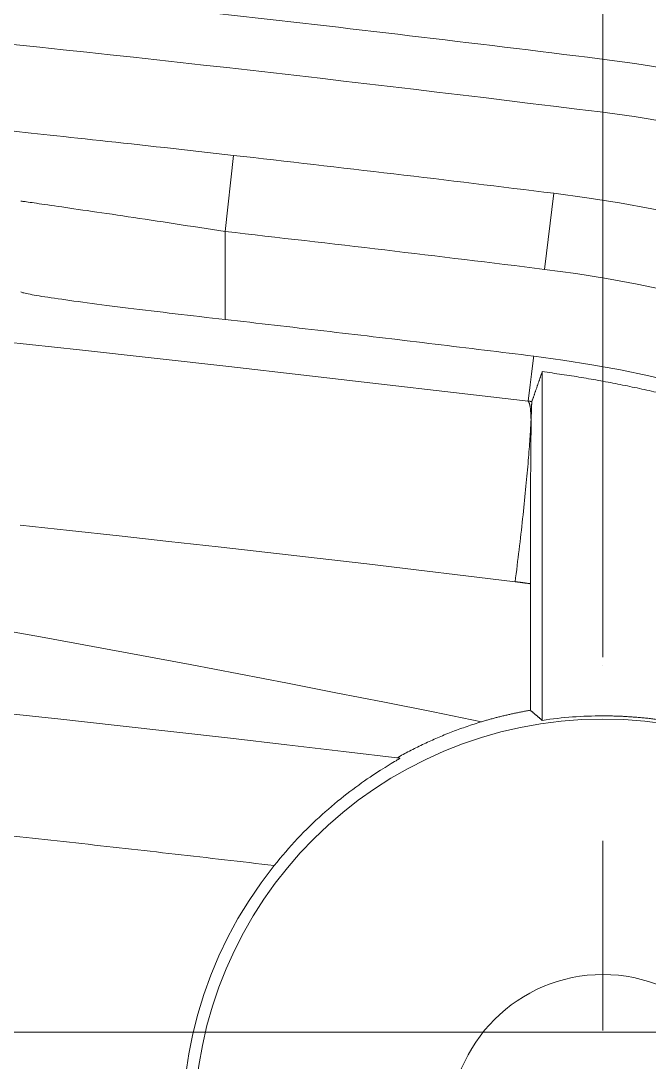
# Model space of a CAD drawing. Header units: inches. Extents: x 0 to 40, y 35.9 to 64.1.
# Drawn here: x 28.512 to 28.843, y 52.817 to 53.365 of the extents above; entities that cross this region are included whole.
import ezdxf

# ---------------------------------------------------------------- set-up
doc = ezdxf.new("R2010")
doc.units = ezdxf.units.IN
doc.header["$MEASUREMENT"] = 0
doc.linetypes.add('AI-Linetype-25', pattern=[0.421007, 0.194993, -0.075338, 0.075338, -0.075338])
doc.layers.add('2', color=7, linetype='Continuous')

# ---------------------------------------------------------------- blocks, each defined once
blk = doc.blocks.new('block 2097')
at = {"layer": '2', "color": 7, "lineweight": 18, "true_color": 0xffffff}
blk.add_lwpolyline([(28.62454, 53.29459), (28.62003, 53.25446)], dxfattribs=at)
blk = doc.blocks.new('block 2100')
at = {"layer": '2', "color": 7, "lineweight": 18, "true_color": 0xffffff}
blk.add_lwpolyline([(28.79332, 53.27461), (28.78835, 53.23453)], dxfattribs=at)
blk = doc.blocks.new('block 2184')
at = {"layer": '2', "color": 7, "lineweight": 18, "true_color": 0xffffff}
blk.add_lwpolyline([(28.78088, 53.00221), (28.78088, 53.06889)], dxfattribs=at)
blk = doc.blocks.new('block 2226')
at = {"layer": '2', "color": 7, "lineweight": 18, "true_color": 0xffffff}
blk.add_lwpolyline([(28.78715, 53.18063), (28.78715, 52.9969)], dxfattribs=at)
blk = doc.blocks.new('block 2280')
at = {"layer": '2', "color": 7, "lineweight": 18, "true_color": 0xffffff}
blk.add_open_spline([(29.03451, 52.7822), (29.03451, 52.90116), (28.93808, 52.99759), (28.81912, 52.99759), (28.70016, 52.99759), (28.60373, 52.90116), (28.60373, 52.7822), (28.60373, 52.66325), (28.70016, 52.56682), (28.81912, 52.56682), (28.93808, 52.56682), (29.03451, 52.66325), (29.03451, 52.7822), (29.03451, 52.7822), (29.03451, 52.7822), (29.03451, 52.7822)], degree=3, knots=[0, 0, 0, 0, 1, 1, 1, 2, 2, 2, 3, 3, 3, 4, 4, 4, 5, 5, 5, 5], dxfattribs=at)
blk = doc.blocks.new('block 2304')
at = {"layer": '2', "color": 7, "lineweight": 18, "true_color": 0xffffff}
blk.add_open_spline([(28.81764, 53.31743), (29.20159, 53.26953), (29.48971, 52.94316), (29.48967, 52.55626)], degree=3, dxfattribs=at)
blk = doc.blocks.new('block 2317')
at = {"layer": '2', "color": 7, "lineweight": 18, "true_color": 0xffffff}
blk.add_open_spline([(28.6172, 53.36918), (28.68393, 53.36169), (28.7506, 53.3538), (28.81726, 53.34548)], degree=3, dxfattribs=at)
blk = doc.blocks.new('block 2329')
at = {"layer": '2', "color": 7, "lineweight": 18, "true_color": 0xffffff}
blk.add_open_spline([(28.6459, 52.9204), (28.56959, 52.82475), (28.58527, 52.68533), (28.6809, 52.609), (28.77657, 52.53268), (28.916, 52.54833), (28.9923, 52.64399), (29.00278, 52.65711), (29.01173, 52.67139), (29.01897, 52.68653)], degree=3, knots=[0, 0, 0, 0, 1, 1, 1, 2, 2, 2, 3, 3, 3, 3], dxfattribs=at)
blk = doc.blocks.new('block 2347')
at = {"layer": '2', "color": 7, "lineweight": 18, "true_color": 0xffffff}
blk.add_open_spline([(28.62454, 53.29459), (28.68083, 53.28822), (28.73709, 53.28157), (28.79332, 53.27461)], degree=3, dxfattribs=at)
blk = doc.blocks.new('block 2351')
at = {"layer": '2', "color": 7, "lineweight": 18, "true_color": 0xffffff}
blk.add_open_spline([(29.40379, 52.53824), (29.40379, 52.8924), (29.13982, 53.19103), (28.78835, 53.23453)], degree=3, dxfattribs=at)
blk = doc.blocks.new('block 2358')
at = {"layer": '2', "color": 7, "lineweight": 18, "true_color": 0xffffff}
blk.add_open_spline([(28.78835, 53.23453), (28.73227, 53.24147), (28.67615, 53.24812), (28.62003, 53.25446)], degree=3, dxfattribs=at)
blk = doc.blocks.new('block 2369')
at = {"layer": '2', "color": 7, "lineweight": 18, "true_color": 0xffffff}
blk.add_open_spline([(28.424, 53.36176), (28.5554, 53.34858), (28.68662, 53.3338), (28.81764, 53.31743)], degree=3, dxfattribs=at)
blk = doc.blocks.new('block 2375')
at = {"layer": '2', "color": 7, "lineweight": 18, "true_color": 0xffffff}
blk.add_open_spline([(28.71218, 52.9769), (27.44191, 53.13054), (26.15778, 53.13054), (24.88751, 52.9769)], degree=3, dxfattribs=at)
blk = doc.blocks.new('block 2396')
at = {"layer": '2', "color": 7, "lineweight": 18, "true_color": 0xffffff}
blk.add_open_spline([(28.78715, 52.9969), (28.79773, 52.99847), (28.80841, 52.99926), (28.81912, 52.99926)], degree=3, dxfattribs=at)
blk = doc.blocks.new('block 2397')
at = {"layer": '2', "color": 7, "lineweight": 18, "true_color": 0xffffff}
blk.add_open_spline([(28.89987, 52.7822), (28.89987, 52.8268), (28.86373, 52.86297), (28.81912, 52.86297), (28.77451, 52.86297), (28.73833, 52.8268), (28.73833, 52.7822), (28.73833, 52.73759), (28.77451, 52.70142), (28.81912, 52.70142), (28.86373, 52.70142), (28.89987, 52.73759), (28.89987, 52.7822), (28.89987, 52.7822), (28.89987, 52.7822), (28.89987, 52.7822)], degree=3, knots=[0, 0, 0, 0, 1, 1, 1, 2, 2, 2, 3, 3, 3, 4, 4, 4, 5, 5, 5, 5], dxfattribs=at)
blk = doc.blocks.new('block 2398')
at = {"layer": '2', "color": 7, "lineweight": 18, "true_color": 0xffffff}
blk.add_open_spline([(29.35769, 52.53824), (29.35769, 52.86914), (29.11106, 53.14816), (28.78267, 53.18879)], degree=3, dxfattribs=at)
blk = doc.blocks.new('block 2399')
at = {"layer": '2', "color": 7, "lineweight": 18, "true_color": 0xffffff}
blk.add_open_spline([(28.79332, 53.27461), (29.16501, 53.2286), (29.44416, 52.91279), (29.44416, 52.53824)], degree=3, dxfattribs=at)
blk = doc.blocks.new('block 2450')
at = {"layer": '2', "color": 7, "lineweight": 18, "true_color": 0xffffff}
blk.add_open_spline([(28.81726, 53.34548), (29.2173, 53.29563), (29.51744, 52.95573), (29.51744, 52.55261)], degree=3, dxfattribs=at)
blk = doc.blocks.new('block 2504')
at = {"layer": '2', "color": 7, "lineweight": 18, "true_color": 0xffffff}
blk.add_open_spline([(28.77974, 53.16511), (28.77988, 53.16509), (28.77991, 53.16509), (28.77991, 53.16509), (28.78009, 53.16508), (28.78012, 53.16506), (28.78012, 53.16506), (28.78029, 53.16504), (28.78033, 53.16504), (28.78033, 53.16504), (28.78047, 53.16502), (28.78053, 53.16502), (28.78053, 53.16502), (28.78067, 53.16499), (28.78071, 53.16499), (28.78071, 53.16499), (28.78088, 53.16497), (28.78091, 53.16497), (28.78091, 53.16497), (28.78109, 53.16495), (28.78112, 53.16494), (28.78112, 53.16494), (28.78126, 53.16492), (28.78129, 53.16492), (28.78129, 53.16492), (28.78146, 53.1649), (28.7815, 53.16489), (28.7815, 53.16489), (28.78167, 53.16487), (28.78171, 53.16487), (28.78171, 53.16487)], degree=3, knots=[0, 0, 0, 0, 1, 1, 1, 2, 2, 2, 3, 3, 3, 4, 4, 4, 5, 5, 5, 6, 6, 6, 7, 7, 7, 8, 8, 8, 9, 9, 9, 10, 10, 10, 10], dxfattribs=at)
blk = doc.blocks.new('block 2514')
at = {"layer": '2', "color": 7, "lineweight": 18, "true_color": 0xffffff}
blk.add_open_spline([(28.77974, 53.16511), (28.77981, 53.16495), (28.77988, 53.16489), (28.77988, 53.16489), (28.77995, 53.16471), (28.77998, 53.16464), (28.77998, 53.16464), (28.78009, 53.16447), (28.78012, 53.16437), (28.78012, 53.16437), (28.78019, 53.16428), (28.78022, 53.16418), (28.78022, 53.16418), (28.78026, 53.16409), (28.78029, 53.16399), (28.78029, 53.16399), (28.78036, 53.16387), (28.7804, 53.16375), (28.7804, 53.16375), (28.78043, 53.16365), (28.78047, 53.16351), (28.78047, 53.16351), (28.7805, 53.16339), (28.78053, 53.16325), (28.78053, 53.16325), (28.78057, 53.16309), (28.7806, 53.16296), (28.7806, 53.16296), (28.78064, 53.16278), (28.78067, 53.16263), (28.78067, 53.16263), (28.78067, 53.16263), (28.78071, 53.16244), (28.78071, 53.16244), (28.78071, 53.16244), (28.78074, 53.16227), (28.78074, 53.16227), (28.78074, 53.16227), (28.78078, 53.16208), (28.78078, 53.16208), (28.78078, 53.16208), (28.78081, 53.16187), (28.78081, 53.16187), (28.78081, 53.16187), (28.78084, 53.16166), (28.78084, 53.16166), (28.78084, 53.16166), (28.78088, 53.16144), (28.78088, 53.16144), (28.78088, 53.16144), (28.78091, 53.16122), (28.78091, 53.16122), (28.78091, 53.16122), (28.78091, 53.16098), (28.78091, 53.16098), (28.78091, 53.16098), (28.78095, 53.16072), (28.78095, 53.16072), (28.78095, 53.16072), (28.78098, 53.16048), (28.78098, 53.16048), (28.78098, 53.16048), (28.78098, 53.1602), (28.78098, 53.1602), (28.78098, 53.1602), (28.78102, 53.15992), (28.78102, 53.15992), (28.78102, 53.15992), (28.78102, 53.15965), (28.78102, 53.15965), (28.78102, 53.15965), (28.78105, 53.15937), (28.78105, 53.15937), (28.78105, 53.15937), (28.78109, 53.15908), (28.78109, 53.15908), (28.78109, 53.15908), (28.78109, 53.15879), (28.78109, 53.15879), (28.78109, 53.15879), (28.78112, 53.15848), (28.78112, 53.15848), (28.78112, 53.15848), (28.78112, 53.15817), (28.78112, 53.15817), (28.78112, 53.15817), (28.78115, 53.15786), (28.78115, 53.15786), (28.78115, 53.15786), (28.78115, 53.15755), (28.78115, 53.15755), (28.78115, 53.15755), (28.78115, 53.15724), (28.78115, 53.15724), (28.78115, 53.15724), (28.78119, 53.15691), (28.78119, 53.15691), (28.78119, 53.15691), (28.78119, 53.15658), (28.78119, 53.15658), (28.78119, 53.15658), (28.78122, 53.15626), (28.78122, 53.15626), (28.78122, 53.15626), (28.78122, 53.15593), (28.78122, 53.15593), (28.78122, 53.15593), (28.78126, 53.15562), (28.78126, 53.15562), (28.78126, 53.15562), (28.78126, 53.15527), (28.78126, 53.15527)], degree=3, knots=[0, 0, 0, 0, 1, 1, 1, 2, 2, 2, 3, 3, 3, 4, 4, 4, 5, 5, 5, 6, 6, 6, 7, 7, 7, 8, 8, 8, 9, 9, 9, 10, 10, 10, 11, 11, 11, 12, 12, 12, 13, 13, 13, 14, 14, 14, 15, 15, 15, 16, 16, 16, 17, 17, 17, 18, 18, 18, 19, 19, 19, 20, 20, 20, 21, 21, 21, 22, 22, 22, 23, 23, 23, 24, 24, 24, 25, 25, 25, 26, 26, 26, 27, 27, 27, 28, 28, 28, 29, 29, 29, 30, 30, 30, 31, 31, 31, 32, 32, 32, 33, 33, 33, 34, 34, 34, 35, 35, 35, 36, 36, 36, 37, 37, 37, 37], dxfattribs=at)
blk = doc.blocks.new('block 2527')
at = {"layer": '2', "color": 7, "lineweight": 18, "true_color": 0xffffff}
blk.add_lwpolyline([(28.78715, 53.18063), (28.78842, 53.18046), (28.78973, 53.18029), (28.79101, 53.1801), (28.79232, 53.17992), (28.79359, 53.17973), (28.79487, 53.17956), (28.79618, 53.17936), (28.79745, 53.17918), (28.79872, 53.17898), (28.80003, 53.17879), (28.80131, 53.1786), (28.80258, 53.17839), (28.80389, 53.17818), (28.80517, 53.17798), (28.80644, 53.17777), (28.80772, 53.17756), (28.80903, 53.17736), (28.8103, 53.17713), (28.81157, 53.17691), (28.81285, 53.1767), (28.81416, 53.17646), (28.81543, 53.17624), (28.81671, 53.17601), (28.81798, 53.17579), (28.81926, 53.17555), (28.82053, 53.17531), (28.82181, 53.17508), (28.82312, 53.17484), (28.82439, 53.17458), (28.82567, 53.17434), (28.82694, 53.17408), (28.82821, 53.17384), (28.82949, 53.17358), (28.83076, 53.17333), (28.83204, 53.17307), (28.83331, 53.17281), (28.83459, 53.17253), (28.83586, 53.17228), (28.83714, 53.17202), (28.83841, 53.17174), (28.83965, 53.17147), (28.84093, 53.17119), (28.8422, 53.1709), (28.84348, 53.17062), (28.84475, 53.17033), (28.84603, 53.17005), (28.8473, 53.16976), (28.84854, 53.16947), (28.84982, 53.16917), (28.85109, 53.16888)], dxfattribs=at)
blk = doc.blocks.new('block 2546')
at = {"layer": '2', "color": 7, "lineweight": 18, "true_color": 0xffffff}
blk.add_lwpolyline([(28.78267, 53.18879), (28.7826, 53.18831), (28.78253, 53.18785), (28.7825, 53.18737), (28.78243, 53.1869), (28.78236, 53.18642), (28.78233, 53.18595), (28.78226, 53.18547), (28.78219, 53.18501), (28.78215, 53.18452), (28.78208, 53.18406), (28.78202, 53.18358), (28.78195, 53.18311), (28.78191, 53.18263), (28.78184, 53.18216), (28.78177, 53.1817), (28.78174, 53.18122), (28.78167, 53.18073), (28.7816, 53.18027), (28.78157, 53.1798), (28.7815, 53.17932), (28.78143, 53.17884), (28.78136, 53.17837), (28.78133, 53.17791), (28.78126, 53.17743), (28.78119, 53.17694), (28.78115, 53.17648), (28.78109, 53.17601), (28.78102, 53.17553), (28.78095, 53.17505), (28.78091, 53.17458), (28.78084, 53.17412), (28.78078, 53.17364), (28.78074, 53.17315), (28.78067, 53.17269), (28.7806, 53.17222), (28.78053, 53.17174), (28.7805, 53.17126), (28.78043, 53.17079), (28.78036, 53.17033), (28.78033, 53.16985), (28.78026, 53.16938), (28.78019, 53.1689), (28.78012, 53.16843), (28.78009, 53.16795), (28.78002, 53.16749), (28.77995, 53.167), (28.77991, 53.16654), (28.77985, 53.16606), (28.77978, 53.16559), (28.77974, 53.16511)], dxfattribs=at)
blk = doc.blocks.new('block 2548')
at = {"layer": '2', "color": 7, "lineweight": 18, "true_color": 0xffffff}
blk.add_lwpolyline([(28.78088, 53.06889), (28.78088, 53.07104), (28.78088, 53.07318), (28.78088, 53.07533), (28.78088, 53.07748), (28.78088, 53.07962), (28.78091, 53.08176), (28.78091, 53.08389), (28.78091, 53.08603), (28.78091, 53.08813), (28.78091, 53.09021), (28.78091, 53.0923), (28.78091, 53.09436), (28.78091, 53.09641), (28.78095, 53.09846), (28.78095, 53.1005), (28.78095, 53.10251), (28.78095, 53.10451), (28.78095, 53.10649), (28.78095, 53.10847), (28.78098, 53.11042), (28.78098, 53.11233), (28.78098, 53.11424), (28.78098, 53.1161), (28.78102, 53.11796), (28.78102, 53.11979), (28.78102, 53.12158), (28.78105, 53.12336), (28.78105, 53.12511), (28.78105, 53.12683), (28.78109, 53.12854), (28.78109, 53.13021), (28.78109, 53.13185), (28.78112, 53.13345), (28.78112, 53.13503), (28.78112, 53.13657), (28.78115, 53.13808), (28.78115, 53.13956), (28.78119, 53.14099), (28.78119, 53.14239), (28.78119, 53.14375), (28.78122, 53.14508), (28.78122, 53.14637), (28.78126, 53.14763), (28.78126, 53.14885), (28.78129, 53.15002), (28.78129, 53.15116), (28.78129, 53.15224), (28.78133, 53.15329), (28.78133, 53.15431), (28.78136, 53.15527)], dxfattribs=at)
blk = doc.blocks.new('block 2565')
at = {"layer": '2', "color": 7, "lineweight": 18, "true_color": 0xffffff}
blk.add_lwpolyline([(28.50382, 53.19639), (28.54327, 53.19212), (28.58268, 53.18774), (28.62209, 53.18332), (28.66151, 53.1788), (28.70092, 53.17427), (28.74033, 53.16971), (28.77974, 53.16511)], dxfattribs=at)
blk = doc.blocks.new('block 2608')
at = {"layer": '2', "color": 7, "lineweight": 18, "true_color": 0xffffff}
blk.add_lwpolyline([(28.78171, 53.16487), (28.78181, 53.16518), (28.78191, 53.16551), (28.78202, 53.16582), (28.78215, 53.16613), (28.78226, 53.16644), (28.78236, 53.16676), (28.78246, 53.16707), (28.78257, 53.16738), (28.78267, 53.16771), (28.78281, 53.16802), (28.78291, 53.16833), (28.78301, 53.16864), (28.78312, 53.16897), (28.78322, 53.16928), (28.78332, 53.16961), (28.78343, 53.16992), (28.78357, 53.17023), (28.78367, 53.17054), (28.78377, 53.17085), (28.78388, 53.17117), (28.78398, 53.17148), (28.78408, 53.17181), (28.78422, 53.17212), (28.78432, 53.17243), (28.78443, 53.17274), (28.78453, 53.17307), (28.78463, 53.17338), (28.78474, 53.17369), (28.78488, 53.17402), (28.78498, 53.17433), (28.78508, 53.17464), (28.78519, 53.17495), (28.78529, 53.17527), (28.78539, 53.17558), (28.7855, 53.17589), (28.78563, 53.17622), (28.78574, 53.17653), (28.78584, 53.17684), (28.78594, 53.17715), (28.78605, 53.17748), (28.78615, 53.17779), (28.78629, 53.1781), (28.78639, 53.17843), (28.78649, 53.17874), (28.7866, 53.17905), (28.7867, 53.17936), (28.7868, 53.17968), (28.78694, 53.17999), (28.78705, 53.1803), (28.78715, 53.18063)], dxfattribs=at)
blk = doc.blocks.new('block 2656')
at = {"layer": '2', "color": 7, "lineweight": 18, "true_color": 0xffffff}
blk.add_open_spline([(28.77289, 53.06996), (28.77302, 53.06994), (28.7732, 53.0699), (28.7732, 53.0699), (28.77337, 53.06989), (28.77351, 53.06987), (28.77351, 53.06987), (28.77368, 53.06985), (28.77382, 53.06984), (28.77382, 53.06984), (28.77399, 53.0698), (28.77416, 53.06978), (28.77416, 53.06978), (28.7743, 53.06977), (28.77447, 53.06975), (28.77447, 53.06975), (28.77464, 53.06973), (28.77478, 53.0697), (28.77478, 53.0697), (28.77495, 53.06968), (28.77513, 53.06966), (28.77513, 53.06966), (28.77526, 53.06965), (28.77544, 53.06963), (28.77544, 53.06963), (28.77561, 53.06959), (28.77575, 53.06958), (28.77575, 53.06958), (28.77592, 53.06956), (28.77609, 53.06954), (28.77609, 53.06954), (28.77623, 53.06953), (28.7764, 53.06949), (28.7764, 53.06949), (28.77657, 53.06947), (28.77671, 53.06946), (28.77671, 53.06946), (28.77688, 53.06944), (28.77705, 53.06942), (28.77705, 53.06942), (28.77719, 53.06939), (28.77736, 53.06937), (28.77736, 53.06937), (28.77754, 53.06935), (28.77767, 53.06932), (28.77767, 53.06932), (28.77785, 53.0693), (28.77802, 53.06928), (28.77802, 53.06928), (28.77816, 53.06927), (28.77833, 53.06923), (28.77833, 53.06923), (28.7785, 53.06922), (28.77864, 53.0692), (28.77864, 53.0692), (28.77881, 53.06918), (28.77895, 53.06915), (28.77895, 53.06915), (28.77912, 53.06913), (28.77929, 53.06911), (28.77929, 53.06911), (28.77943, 53.06908), (28.7796, 53.06906), (28.7796, 53.06906), (28.77978, 53.06904), (28.77991, 53.06901), (28.77991, 53.06901), (28.78009, 53.06899), (28.78026, 53.06897), (28.78026, 53.06897), (28.7804, 53.06896), (28.78057, 53.06894), (28.78057, 53.06894), (28.78074, 53.06891), (28.78088, 53.06889), (28.78088, 53.06889)], degree=3, knots=[0, 0, 0, 0, 1, 1, 1, 2, 2, 2, 3, 3, 3, 4, 4, 4, 5, 5, 5, 6, 6, 6, 7, 7, 7, 8, 8, 8, 9, 9, 9, 10, 10, 10, 11, 11, 11, 12, 12, 12, 13, 13, 13, 14, 14, 14, 15, 15, 15, 16, 16, 16, 17, 17, 17, 18, 18, 18, 19, 19, 19, 20, 20, 20, 21, 21, 21, 22, 22, 22, 23, 23, 23, 24, 24, 24, 25, 25, 25, 25], dxfattribs=at)
blk = doc.blocks.new('block 2674')
at = {"layer": '2', "color": 7, "lineweight": 18, "true_color": 0xffffff}
blk.add_lwpolyline([(28.48257, 52.93868), (28.48584, 52.93834), (28.48911, 52.93799), (28.49239, 52.93763), (28.49566, 52.93729), (28.4989, 52.93692), (28.50217, 52.93658), (28.50544, 52.93623), (28.50872, 52.93587), (28.51199, 52.93551), (28.51526, 52.93517), (28.51853, 52.93481), (28.52181, 52.93444), (28.52505, 52.9341), (28.52832, 52.93374), (28.53159, 52.93338), (28.53486, 52.93301), (28.53814, 52.93265), (28.54141, 52.93231), (28.54465, 52.93193), (28.54792, 52.93158), (28.55119, 52.9312), (28.55447, 52.93084), (28.55774, 52.93048), (28.56101, 52.93012), (28.56425, 52.92976), (28.56752, 52.92938), (28.5708, 52.92902), (28.57407, 52.92866), (28.57734, 52.92828), (28.58062, 52.92791), (28.58385, 52.92755), (28.58713, 52.92717), (28.5904, 52.92681), (28.59367, 52.92643), (28.59695, 52.92607), (28.60018, 52.92569), (28.60346, 52.92531), (28.60673, 52.92493), (28.61, 52.92457), (28.61328, 52.92419), (28.61651, 52.92382), (28.61979, 52.92344), (28.62306, 52.92307), (28.62633, 52.9227), (28.62957, 52.92232), (28.63284, 52.92194), (28.63612, 52.92154), (28.63939, 52.92116), (28.64266, 52.92078), (28.6459, 52.9204)], dxfattribs=at)
blk = doc.blocks.new('block 2691')
at = {"layer": '2', "color": 7, "lineweight": 18, "true_color": 0xffffff}
blk.add_open_spline([(28.78715, 52.9969), (28.78701, 52.99701), (28.78691, 52.99711), (28.78691, 52.99711), (28.78677, 52.99721), (28.78663, 52.99732), (28.78663, 52.99732), (28.78653, 52.99742), (28.78639, 52.99752), (28.78639, 52.99752), (28.78625, 52.99764), (28.78615, 52.99775), (28.78615, 52.99775), (28.78601, 52.99785), (28.78591, 52.99795), (28.78591, 52.99795), (28.78577, 52.99807), (28.78563, 52.99818), (28.78563, 52.99818), (28.78553, 52.99828), (28.78539, 52.99838), (28.78539, 52.99838), (28.78525, 52.99849), (28.78515, 52.99859), (28.78515, 52.99859), (28.78501, 52.99869), (28.78488, 52.99881), (28.78488, 52.99881), (28.78477, 52.99892), (28.78463, 52.99902), (28.78463, 52.99902), (28.78453, 52.99913), (28.78439, 52.99925), (28.78439, 52.99925), (28.78426, 52.99935), (28.78415, 52.99945), (28.78415, 52.99945), (28.78401, 52.99956), (28.78388, 52.99966), (28.78388, 52.99966), (28.78377, 52.99976), (28.78363, 52.99987), (28.78363, 52.99987), (28.78353, 52.99999), (28.78339, 53.00009), (28.78339, 53.00009), (28.78326, 53.00019), (28.78315, 53.0003), (28.78315, 53.0003), (28.78301, 53.00042), (28.78288, 53.00052), (28.78288, 53.00052), (28.78277, 53.00062), (28.78264, 53.00073), (28.78264, 53.00073), (28.78253, 53.00083), (28.78239, 53.00093), (28.78239, 53.00093), (28.78226, 53.00104), (28.78215, 53.00116), (28.78215, 53.00116), (28.78202, 53.00126), (28.78188, 53.00136), (28.78188, 53.00136), (28.78177, 53.00147), (28.78164, 53.00159), (28.78164, 53.00159), (28.7815, 53.00169), (28.7814, 53.00179), (28.7814, 53.00179), (28.78126, 53.0019), (28.78115, 53.002), (28.78115, 53.002), (28.78102, 53.00211), (28.78088, 53.00221), (28.78088, 53.00221)], degree=3, knots=[0, 0, 0, 0, 1, 1, 1, 2, 2, 2, 3, 3, 3, 4, 4, 4, 5, 5, 5, 6, 6, 6, 7, 7, 7, 8, 8, 8, 9, 9, 9, 10, 10, 10, 11, 11, 11, 12, 12, 12, 13, 13, 13, 14, 14, 14, 15, 15, 15, 16, 16, 16, 17, 17, 17, 18, 18, 18, 19, 19, 19, 20, 20, 20, 21, 21, 21, 22, 22, 22, 23, 23, 23, 24, 24, 24, 25, 25, 25, 25], dxfattribs=at)
blk = doc.blocks.new('block 2763')
at = {"layer": '2', "color": 7, "lineweight": 18, "true_color": 0xffffff}
blk.add_lwpolyline([(28.47616, 53.3107), (28.47637, 53.31068), (28.47671, 53.31065), (28.47719, 53.3106), (28.47781, 53.31053), (28.47861, 53.31044), (28.47954, 53.31035), (28.48057, 53.31023), (28.48178, 53.31011), (28.48312, 53.30998), (28.48457, 53.30982), (28.48615, 53.30965), (28.48787, 53.30948), (28.48973, 53.30929), (28.4917, 53.30908), (28.4938, 53.30886), (28.49604, 53.30862), (28.49838, 53.30837), (28.50083, 53.30812), (28.50341, 53.30786), (28.5061, 53.30756), (28.50889, 53.30727), (28.51178, 53.30696), (28.51481, 53.30663), (28.51791, 53.30631), (28.52115, 53.30596), (28.52449, 53.3056), (28.52791, 53.30524), (28.53142, 53.30486), (28.53504, 53.30448), (28.53872, 53.30407), (28.54248, 53.30367), (28.54634, 53.30326), (28.55026, 53.30283), (28.55426, 53.3024), (28.55833, 53.30195), (28.56243, 53.3015), (28.56659, 53.30104), (28.57083, 53.30059), (28.57514, 53.30011), (28.57944, 53.29962), (28.58382, 53.29914), (28.58823, 53.29866), (28.59271, 53.29818), (28.59719, 53.29766), (28.6017, 53.29718), (28.60621, 53.29666), (28.61079, 53.29614), (28.61538, 53.29563), (28.61996, 53.29511), (28.62454, 53.29459)], dxfattribs=at)
blk = doc.blocks.new('block 2768')
at = {"layer": '2', "color": 7, "lineweight": 18, "true_color": 0xffffff}
blk.add_open_spline([(28.62003, 53.20809), (28.62003, 53.20809), (28.61672, 53.20847), (28.61672, 53.20847), (28.61672, 53.20847), (28.61341, 53.20885), (28.61341, 53.20885), (28.61341, 53.20885), (28.61011, 53.20922), (28.61011, 53.20922), (28.61011, 53.20922), (28.6068, 53.2096), (28.6068, 53.2096), (28.6068, 53.2096), (28.60349, 53.20998), (28.60349, 53.20998), (28.60349, 53.20998), (28.60022, 53.21036), (28.60022, 53.21036), (28.60022, 53.21036), (28.59698, 53.21074), (28.59698, 53.21074), (28.59698, 53.21074), (28.59374, 53.21112), (28.59374, 53.21112), (28.59374, 53.21112), (28.59054, 53.2115), (28.59054, 53.2115), (28.59054, 53.2115), (28.58737, 53.21188), (28.58737, 53.21188), (28.58737, 53.21188), (28.58423, 53.21226), (28.58423, 53.21226), (28.58423, 53.21226), (28.58113, 53.21263), (28.58113, 53.21263), (28.58113, 53.21263), (28.57807, 53.21301), (28.57807, 53.21301), (28.57807, 53.21301), (28.57503, 53.21338), (28.57503, 53.21338), (28.57503, 53.21338), (28.57204, 53.21375), (28.57204, 53.21375), (28.57204, 53.21375), (28.56907, 53.21412), (28.56907, 53.21412), (28.56907, 53.21412), (28.56618, 53.21448), (28.56618, 53.21448), (28.56618, 53.21448), (28.56332, 53.21484), (28.56332, 53.21484), (28.56332, 53.21484), (28.56053, 53.21518), (28.56053, 53.21518), (28.56053, 53.21518), (28.55777, 53.21555), (28.55777, 53.21555), (28.55777, 53.21555), (28.55509, 53.21589), (28.55509, 53.21589), (28.55509, 53.21589), (28.5525, 53.21622), (28.5525, 53.21622), (28.5525, 53.21622), (28.54995, 53.21656), (28.54995, 53.21656), (28.54995, 53.21656), (28.54747, 53.21689), (28.54747, 53.21689), (28.54747, 53.21689), (28.54503, 53.21722), (28.54503, 53.21722), (28.54503, 53.21722), (28.54268, 53.21753), (28.54268, 53.21753), (28.54268, 53.21753), (28.54041, 53.21784), (28.54041, 53.21784), (28.54041, 53.21784), (28.53821, 53.21815), (28.53821, 53.21815), (28.53821, 53.21815), (28.53607, 53.21844), (28.53607, 53.21844), (28.53607, 53.21844), (28.53404, 53.21873), (28.53404, 53.21873), (28.53404, 53.21873), (28.53207, 53.21901), (28.53207, 53.21901), (28.53207, 53.21901), (28.53018, 53.21928), (28.53018, 53.21928), (28.53018, 53.21928), (28.52842, 53.21956), (28.52842, 53.21956), (28.52842, 53.21956), (28.5267, 53.21982), (28.5267, 53.21982), (28.5267, 53.21982), (28.52508, 53.22006), (28.52508, 53.22006), (28.52508, 53.22006), (28.52356, 53.2203), (28.52356, 53.2203), (28.52356, 53.2203), (28.52215, 53.22054), (28.52215, 53.22054), (28.52215, 53.22054), (28.52077, 53.22077), (28.52077, 53.22077), (28.52077, 53.22077), (28.51953, 53.22097), (28.51953, 53.22097), (28.51953, 53.22097), (28.5184, 53.22118), (28.5184, 53.22118), (28.5184, 53.22118), (28.51733, 53.22139), (28.51733, 53.22139), (28.51733, 53.22139), (28.51636, 53.22156), (28.51636, 53.22156), (28.51636, 53.22156), (28.5155, 53.22175), (28.5155, 53.22175), (28.5155, 53.22175), (28.51478, 53.2219), (28.51478, 53.2219), (28.51478, 53.2219), (28.51409, 53.22207), (28.51409, 53.22207), (28.51409, 53.22207), (28.51354, 53.22221), (28.51354, 53.22221), (28.51354, 53.22221), (28.51309, 53.22235), (28.51309, 53.22235), (28.51309, 53.22235), (28.51275, 53.22247), (28.51275, 53.22247), (28.51275, 53.22247), (28.51251, 53.22259), (28.51251, 53.22259)], degree=3, knots=[0, 0, 0, 0, 1, 1, 1, 2, 2, 2, 3, 3, 3, 4, 4, 4, 5, 5, 5, 6, 6, 6, 7, 7, 7, 8, 8, 8, 9, 9, 9, 10, 10, 10, 11, 11, 11, 12, 12, 12, 13, 13, 13, 14, 14, 14, 15, 15, 15, 16, 16, 16, 17, 17, 17, 18, 18, 18, 19, 19, 19, 20, 20, 20, 21, 21, 21, 22, 22, 22, 23, 23, 23, 24, 24, 24, 25, 25, 25, 26, 26, 26, 27, 27, 27, 28, 28, 28, 29, 29, 29, 30, 30, 30, 31, 31, 31, 32, 32, 32, 33, 33, 33, 34, 34, 34, 35, 35, 35, 36, 36, 36, 37, 37, 37, 38, 38, 38, 39, 39, 39, 40, 40, 40, 41, 41, 41, 42, 42, 42, 43, 43, 43, 44, 44, 44, 45, 45, 45, 46, 46, 46, 47, 47, 47, 48, 48, 48, 49, 49, 49, 49], dxfattribs=at)
blk = doc.blocks.new('block 2769')
at = {"layer": '2', "color": 7, "lineweight": 18, "true_color": 0xffffff}
blk.add_lwpolyline([(28.62003, 53.20809), (28.62327, 53.20771), (28.62654, 53.20735), (28.62978, 53.20697), (28.63305, 53.20661), (28.63629, 53.20623), (28.63956, 53.20585), (28.6428, 53.20547), (28.64604, 53.20511), (28.64931, 53.20473), (28.65255, 53.20435), (28.65582, 53.20399), (28.65906, 53.20361), (28.66233, 53.20323), (28.66557, 53.20285), (28.66884, 53.20247), (28.67208, 53.20209), (28.67536, 53.20171), (28.67859, 53.20133), (28.68183, 53.20094), (28.68511, 53.20056), (28.68834, 53.20018), (28.69162, 53.1998), (28.69485, 53.19941), (28.69813, 53.19903), (28.70137, 53.19865), (28.7046, 53.19825), (28.70788, 53.19787), (28.71112, 53.19748), (28.71439, 53.1971), (28.71763, 53.1967), (28.72087, 53.19631), (28.72414, 53.19593), (28.72738, 53.19553), (28.73065, 53.19513), (28.73389, 53.19475), (28.73716, 53.19436), (28.7404, 53.19396), (28.74364, 53.19357), (28.74691, 53.19317), (28.75015, 53.19279), (28.75339, 53.19238), (28.75666, 53.19198), (28.7599, 53.19159), (28.76317, 53.19119), (28.76641, 53.19079), (28.76965, 53.1904), (28.77292, 53.19), (28.77616, 53.18959), (28.77943, 53.18919), (28.78267, 53.18879)], dxfattribs=at)
blk = doc.blocks.new('block 2774')
at = {"layer": '2', "color": 7, "lineweight": 18, "true_color": 0xffffff}
blk.add_open_spline([(28.6459, 52.9204), (28.6459, 52.9204), (28.64742, 52.92223), (28.64742, 52.92223), (28.64742, 52.92223), (28.64893, 52.92404), (28.64893, 52.92404), (28.64893, 52.92404), (28.65045, 52.92585), (28.65045, 52.92585), (28.65045, 52.92585), (28.652, 52.92766), (28.652, 52.92766), (28.652, 52.92766), (28.65351, 52.92943), (28.65351, 52.92943), (28.65351, 52.92943), (28.65506, 52.93117), (28.65506, 52.93117), (28.65506, 52.93117), (28.65665, 52.93289), (28.65665, 52.93289), (28.65665, 52.93289), (28.65823, 52.9346), (28.65823, 52.9346), (28.65823, 52.9346), (28.65985, 52.93627), (28.65985, 52.93627), (28.65985, 52.93627), (28.66144, 52.93792), (28.66144, 52.93792), (28.66144, 52.93792), (28.66306, 52.93954), (28.66306, 52.93954), (28.66306, 52.93954), (28.66468, 52.94114), (28.66468, 52.94114), (28.66468, 52.94114), (28.6663, 52.94271), (28.6663, 52.94271), (28.6663, 52.94271), (28.66791, 52.94426), (28.66791, 52.94426), (28.66791, 52.94426), (28.66957, 52.94578), (28.66957, 52.94578), (28.66957, 52.94578), (28.67119, 52.94726), (28.67119, 52.94726), (28.67119, 52.94726), (28.67284, 52.94872), (28.67284, 52.94872), (28.67284, 52.94872), (28.67446, 52.95015), (28.67446, 52.95015), (28.67446, 52.95015), (28.67608, 52.95157), (28.67608, 52.95157), (28.67608, 52.95157), (28.67773, 52.95293), (28.67773, 52.95293), (28.67773, 52.95293), (28.67935, 52.95427), (28.67935, 52.95427), (28.67935, 52.95427), (28.68097, 52.9556), (28.68097, 52.9556), (28.68097, 52.9556), (28.68256, 52.95687), (28.68256, 52.95687), (28.68256, 52.95687), (28.68418, 52.95813), (28.68418, 52.95813), (28.68418, 52.95813), (28.68576, 52.95935), (28.68576, 52.95935), (28.68576, 52.95935), (28.68734, 52.96054), (28.68734, 52.96054), (28.68734, 52.96054), (28.68889, 52.96169), (28.68889, 52.96169), (28.68889, 52.96169), (28.69045, 52.96281), (28.69045, 52.96281), (28.69045, 52.96281), (28.69196, 52.96392), (28.69196, 52.96392), (28.69196, 52.96392), (28.69348, 52.96497), (28.69348, 52.96497), (28.69348, 52.96497), (28.69496, 52.966), (28.69496, 52.966), (28.69496, 52.966), (28.69641, 52.96698), (28.69641, 52.96698), (28.69641, 52.96698), (28.69782, 52.96793), (28.69782, 52.96793), (28.69782, 52.96793), (28.69923, 52.96886), (28.69923, 52.96886), (28.69923, 52.96886), (28.70057, 52.96974), (28.70057, 52.96974), (28.70057, 52.96974), (28.70188, 52.97058), (28.70188, 52.97058), (28.70188, 52.97058), (28.70312, 52.97137), (28.70312, 52.97137), (28.70312, 52.97137), (28.70433, 52.97213), (28.70433, 52.97213), (28.70433, 52.97213), (28.7055, 52.97284), (28.7055, 52.97284), (28.7055, 52.97284), (28.70657, 52.97349), (28.70657, 52.97349), (28.70657, 52.97349), (28.70757, 52.9741), (28.70757, 52.9741), (28.70757, 52.9741), (28.7085, 52.97466), (28.7085, 52.97466), (28.7085, 52.97466), (28.70936, 52.97516), (28.70936, 52.97516), (28.70936, 52.97516), (28.71012, 52.97561), (28.71012, 52.97561), (28.71012, 52.97561), (28.71077, 52.97601), (28.71077, 52.97601), (28.71077, 52.97601), (28.71129, 52.97634), (28.71129, 52.97634), (28.71129, 52.97634), (28.7117, 52.97658), (28.7117, 52.97658), (28.7117, 52.97658), (28.71194, 52.97673), (28.71194, 52.97673), (28.71208, 52.97684), (28.71218, 52.9769), (28.71218, 52.9769)], degree=3, knots=[0, 0, 0, 0, 1, 1, 1, 2, 2, 2, 3, 3, 3, 4, 4, 4, 5, 5, 5, 6, 6, 6, 7, 7, 7, 8, 8, 8, 9, 9, 9, 10, 10, 10, 11, 11, 11, 12, 12, 12, 13, 13, 13, 14, 14, 14, 15, 15, 15, 16, 16, 16, 17, 17, 17, 18, 18, 18, 19, 19, 19, 20, 20, 20, 21, 21, 21, 22, 22, 22, 23, 23, 23, 24, 24, 24, 25, 25, 25, 26, 26, 26, 27, 27, 27, 28, 28, 28, 29, 29, 29, 30, 30, 30, 31, 31, 31, 32, 32, 32, 33, 33, 33, 34, 34, 34, 35, 35, 35, 36, 36, 36, 37, 37, 37, 38, 38, 38, 39, 39, 39, 40, 40, 40, 41, 41, 41, 42, 42, 42, 43, 43, 43, 44, 44, 44, 45, 45, 45, 46, 46, 46, 47, 47, 47, 48, 48, 48, 49, 49, 49, 49], dxfattribs=at)
blk = doc.blocks.new('block 2816')
at = {"layer": '2', "color": 7, "lineweight": 18, "true_color": 0xffffff}
blk.add_lwpolyline([(28.77289, 53.06996), (28.77313, 53.07207), (28.7734, 53.07418), (28.77368, 53.0763), (28.77392, 53.07841), (28.7742, 53.08052), (28.77444, 53.08262), (28.77471, 53.08472), (28.77495, 53.0868), (28.77519, 53.08889), (28.77544, 53.09095), (28.77568, 53.093), (28.77592, 53.09505), (28.77616, 53.09709), (28.77637, 53.09912), (28.77661, 53.10112), (28.77681, 53.10312), (28.77702, 53.1051), (28.77723, 53.10706), (28.77743, 53.10899), (28.77764, 53.11092), (28.77785, 53.11281), (28.77802, 53.11469), (28.77823, 53.11655), (28.7784, 53.11838), (28.77857, 53.1202), (28.77874, 53.12198), (28.77892, 53.12375), (28.77909, 53.12547), (28.77923, 53.1272), (28.77936, 53.12887), (28.77954, 53.13052), (28.77967, 53.13216), (28.77981, 53.13374), (28.77991, 53.13533), (28.78005, 53.13686), (28.78016, 53.13836), (28.78029, 53.13982), (28.7804, 53.14125), (28.7805, 53.14263), (28.78057, 53.14397), (28.78067, 53.14528), (28.78074, 53.14654), (28.78084, 53.14776), (28.78091, 53.14893), (28.78098, 53.15005), (28.78102, 53.15114), (28.78109, 53.15221), (28.78115, 53.15324), (28.78119, 53.15427), (28.78126, 53.15527)], dxfattribs=at)
blk = doc.blocks.new('block 2817')
at = {"layer": '2', "color": 7, "lineweight": 18, "true_color": 0xffffff}
blk.add_lwpolyline([(28.51202, 53.09967), (28.53814, 53.09688), (28.56425, 53.09405), (28.59033, 53.0912), (28.61644, 53.08828), (28.64252, 53.08534), (28.6686, 53.08234), (28.69468, 53.07931), (28.72076, 53.07623), (28.74681, 53.07311), (28.77289, 53.06996)], dxfattribs=at)
blk = doc.blocks.new('block 2821')
at = {"layer": '2', "color": 7, "lineweight": 18, "true_color": 0xffffff}
blk.add_lwpolyline([(28.75518, 52.99618), (28.7557, 52.99632), (28.75618, 52.99647), (28.75669, 52.99663), (28.75721, 52.99677), (28.75773, 52.99692), (28.75821, 52.99706), (28.75873, 52.99721), (28.75924, 52.99735), (28.75976, 52.99749), (28.76028, 52.99763), (28.76076, 52.99776), (28.76128, 52.9979), (28.76179, 52.99804), (28.76231, 52.99818), (28.76283, 52.99832), (28.76331, 52.99844), (28.76383, 52.99857), (28.76434, 52.99869), (28.76486, 52.99883), (28.76538, 52.99895), (28.76589, 52.99907), (28.76641, 52.99921), (28.76693, 52.99933), (28.76744, 52.99945), (28.76796, 52.99957), (28.76848, 52.99969), (28.76896, 52.99981), (28.76948, 52.99993), (28.76999, 53.00006), (28.77051, 53.00018), (28.77103, 53.00028), (28.77154, 53.0004), (28.77206, 53.0005), (28.77258, 53.00062), (28.77309, 53.00073), (28.77361, 53.00083), (28.77413, 53.00093), (28.77468, 53.00104), (28.77516, 53.00114), (28.77571, 53.00124), (28.77623, 53.00135), (28.77674, 53.00145), (28.77726, 53.00155), (28.77778, 53.00166), (28.7783, 53.00176), (28.77881, 53.00185), (28.77933, 53.00193), (28.77985, 53.00204), (28.78036, 53.00212), (28.78088, 53.00221)], dxfattribs=at)
blk = doc.blocks.new('block 2822')
at = {"layer": '2', "color": 7, "lineweight": 18, "true_color": 0xffffff}
blk.add_lwpolyline([(28.499, 53.04512), (28.52467, 53.0405), (28.55033, 53.03582), (28.576, 53.03108), (28.60163, 53.02626), (28.62723, 53.0214), (28.65286, 53.01647), (28.67846, 53.01148), (28.70405, 53.00645), (28.72962, 53.00135), (28.75518, 52.99618)], dxfattribs=at)
blk = doc.blocks.new('block 2847')
at = {"layer": '2', "color": 7, "lineweight": 18, "true_color": 0xffffff}
blk.add_open_spline([(28.62003, 53.25446), (28.62003, 53.25446), (28.61669, 53.25498), (28.61669, 53.25498), (28.61669, 53.25498), (28.61338, 53.25549), (28.61338, 53.25549), (28.61338, 53.25549), (28.61007, 53.25601), (28.61007, 53.25601), (28.61007, 53.25601), (28.60676, 53.25653), (28.60676, 53.25653), (28.60676, 53.25653), (28.60346, 53.25702), (28.60346, 53.25702), (28.60346, 53.25702), (28.60018, 53.25752), (28.60018, 53.25752), (28.60018, 53.25752), (28.59695, 53.25802), (28.59695, 53.25802), (28.59695, 53.25802), (28.59374, 53.25852), (28.59374, 53.25852), (28.59374, 53.25852), (28.59054, 53.25901), (28.59054, 53.25901), (28.59054, 53.25901), (28.58737, 53.25949), (28.58737, 53.25949), (28.58737, 53.25949), (28.58423, 53.25997), (28.58423, 53.25997), (28.58423, 53.25997), (28.5811, 53.26044), (28.5811, 53.26044), (28.5811, 53.26044), (28.57803, 53.2609), (28.57803, 53.2609), (28.57803, 53.2609), (28.575, 53.26135), (28.575, 53.26135), (28.575, 53.26135), (28.572, 53.2618), (28.572, 53.2618), (28.572, 53.2618), (28.56907, 53.26224), (28.56907, 53.26224), (28.56907, 53.26224), (28.56618, 53.26267), (28.56618, 53.26267), (28.56618, 53.26267), (28.56336, 53.26309), (28.56336, 53.26309), (28.56336, 53.26309), (28.56057, 53.26352), (28.56057, 53.26352), (28.56057, 53.26352), (28.55781, 53.26392), (28.55781, 53.26392), (28.55781, 53.26392), (28.55516, 53.26431), (28.55516, 53.26431), (28.55516, 53.26431), (28.5525, 53.26469), (28.5525, 53.26469), (28.5525, 53.26469), (28.54995, 53.26507), (28.54995, 53.26507), (28.54995, 53.26507), (28.54747, 53.26545), (28.54747, 53.26545), (28.54747, 53.26545), (28.54503, 53.26579), (28.54503, 53.26579), (28.54503, 53.26579), (28.54268, 53.26614), (28.54268, 53.26614), (28.54268, 53.26614), (28.54041, 53.26648), (28.54041, 53.26648), (28.54041, 53.26648), (28.53821, 53.26679), (28.53821, 53.26679), (28.53821, 53.26679), (28.53607, 53.2671), (28.53607, 53.2671), (28.53607, 53.2671), (28.53404, 53.26741), (28.53404, 53.26741), (28.53404, 53.26741), (28.53207, 53.26769), (28.53207, 53.26769), (28.53207, 53.26769), (28.53021, 53.26796), (28.53021, 53.26796), (28.53021, 53.26796), (28.52842, 53.26822), (28.52842, 53.26822), (28.52842, 53.26822), (28.5267, 53.26846), (28.5267, 53.26846), (28.5267, 53.26846), (28.52508, 53.2687), (28.52508, 53.2687), (28.52508, 53.2687), (28.52353, 53.26893), (28.52353, 53.26893), (28.52353, 53.26893), (28.52208, 53.26913), (28.52208, 53.26913), (28.52208, 53.26913), (28.52077, 53.26932), (28.52077, 53.26932), (28.52077, 53.26932), (28.5195, 53.26951), (28.5195, 53.26951), (28.5195, 53.26951), (28.51836, 53.26967), (28.51836, 53.26967), (28.51836, 53.26967), (28.51733, 53.26982), (28.51733, 53.26982), (28.51733, 53.26982), (28.51636, 53.26996), (28.51636, 53.26996), (28.51636, 53.26996), (28.5155, 53.27008), (28.5155, 53.27008), (28.5155, 53.27008), (28.51475, 53.27019), (28.51475, 53.27019), (28.51475, 53.27019), (28.51409, 53.27027), (28.51409, 53.27027), (28.51409, 53.27027), (28.51354, 53.27036), (28.51354, 53.27036), (28.51354, 53.27036), (28.51309, 53.27043), (28.51309, 53.27043), (28.51309, 53.27043), (28.51275, 53.27048), (28.51275, 53.27048), (28.51275, 53.27048), (28.51251, 53.27051), (28.51251, 53.27051)], degree=3, knots=[0, 0, 0, 0, 1, 1, 1, 2, 2, 2, 3, 3, 3, 4, 4, 4, 5, 5, 5, 6, 6, 6, 7, 7, 7, 8, 8, 8, 9, 9, 9, 10, 10, 10, 11, 11, 11, 12, 12, 12, 13, 13, 13, 14, 14, 14, 15, 15, 15, 16, 16, 16, 17, 17, 17, 18, 18, 18, 19, 19, 19, 20, 20, 20, 21, 21, 21, 22, 22, 22, 23, 23, 23, 24, 24, 24, 25, 25, 25, 26, 26, 26, 27, 27, 27, 28, 28, 28, 29, 29, 29, 30, 30, 30, 31, 31, 31, 32, 32, 32, 33, 33, 33, 34, 34, 34, 35, 35, 35, 36, 36, 36, 37, 37, 37, 38, 38, 38, 39, 39, 39, 40, 40, 40, 41, 41, 41, 42, 42, 42, 43, 43, 43, 44, 44, 44, 45, 45, 45, 46, 46, 46, 47, 47, 47, 48, 48, 48, 49, 49, 49, 49], dxfattribs=at)
blk = doc.blocks.new('block 2848')
at = {"layer": '2', "color": 7, "lineweight": 18, "true_color": 0xffffff}
blk.add_lwpolyline([(28.62003, 53.20809), (28.62003, 53.20902), (28.62003, 53.20993), (28.62003, 53.21086), (28.62003, 53.21179), (28.62003, 53.21272), (28.62003, 53.21365), (28.62003, 53.21456), (28.62003, 53.21549), (28.62003, 53.21642), (28.62003, 53.21735), (28.62003, 53.21828), (28.62003, 53.21921), (28.62003, 53.22015), (28.62003, 53.22108), (28.62003, 53.22201), (28.62003, 53.22292), (28.62003, 53.22385), (28.62003, 53.22478), (28.62003, 53.22571), (28.62003, 53.22664), (28.62003, 53.22757), (28.62003, 53.22848), (28.62003, 53.22941), (28.62003, 53.23034), (28.62003, 53.23127), (28.62003, 53.2322), (28.62003, 53.23313), (28.62003, 53.23406), (28.62003, 53.23499), (28.62003, 53.23592), (28.62003, 53.23684), (28.62003, 53.23777), (28.62003, 53.2387), (28.62003, 53.23963), (28.62003, 53.24056), (28.62003, 53.24147), (28.62003, 53.2424), (28.62003, 53.24333), (28.62003, 53.24426), (28.62003, 53.24519), (28.62003, 53.24612), (28.62003, 53.24705), (28.62003, 53.24798), (28.62003, 53.24891), (28.62003, 53.24982), (28.62003, 53.25075), (28.62003, 53.25168), (28.62003, 53.25262), (28.62003, 53.25355), (28.62003, 53.25446)], dxfattribs=at)
blk = doc.blocks.new('block 2850')
at = {"layer": '2', "color": 7, "lineweight": 18, "true_color": 0xffffff}
blk.add_lwpolyline([(28.81912, 52.99926), (28.81974, 52.99926), (28.82039, 52.99926), (28.82105, 52.99925), (28.82167, 52.99925), (28.82232, 52.99925), (28.82298, 52.99923), (28.8236, 52.99921), (28.82425, 52.99919), (28.82491, 52.99918), (28.82553, 52.99916), (28.82618, 52.99914), (28.8268, 52.99913), (28.82746, 52.99911), (28.82811, 52.99907), (28.82873, 52.99904), (28.82939, 52.99902), (28.83001, 52.99899), (28.83066, 52.99895), (28.83132, 52.99892), (28.83194, 52.99888), (28.83259, 52.99883), (28.83321, 52.9988), (28.83386, 52.99876), (28.83452, 52.99871), (28.83514, 52.99866), (28.83579, 52.99863), (28.83641, 52.99857), (28.83707, 52.99852), (28.83769, 52.99845), (28.83834, 52.9984), (28.839, 52.99835), (28.83962, 52.99828), (28.84027, 52.99823), (28.84089, 52.99816), (28.84155, 52.99811), (28.84217, 52.99804), (28.84282, 52.99797), (28.84344, 52.9979), (28.8441, 52.99782), (28.84472, 52.99775), (28.84537, 52.99766), (28.84599, 52.99759), (28.84665, 52.99751), (28.84727, 52.99742), (28.84792, 52.99735), (28.84854, 52.99725), (28.8492, 52.99718), (28.84982, 52.99708), (28.85047, 52.99699), (28.85109, 52.9969)], dxfattribs=at)
blk = doc.blocks.new('block 2853')
at = {"layer": '2', "color": 7, "lineweight": 18, "true_color": 0xffffff}
blk.add_lwpolyline([(28.75518, 52.99618), (28.75421, 52.99587), (28.75325, 52.99558), (28.75228, 52.99528), (28.75132, 52.99497), (28.75036, 52.99466), (28.74943, 52.99435), (28.74846, 52.99403), (28.74753, 52.9937), (28.74657, 52.99337), (28.74564, 52.99304), (28.74471, 52.99272), (28.74378, 52.99239), (28.74285, 52.99205), (28.74191, 52.9917), (28.74098, 52.99136), (28.74005, 52.99099), (28.73916, 52.99065), (28.73823, 52.99029), (28.73733, 52.98993), (28.7364, 52.98956), (28.73551, 52.98919), (28.73461, 52.98882), (28.73372, 52.98845), (28.73282, 52.98807), (28.73192, 52.98769), (28.73103, 52.98731), (28.73017, 52.98691), (28.72927, 52.98653), (28.72838, 52.98612), (28.72751, 52.98574), (28.72665, 52.98533), (28.72576, 52.98493), (28.7249, 52.98452), (28.72403, 52.9841), (28.72317, 52.98369), (28.72231, 52.98328), (28.72145, 52.98285), (28.72059, 52.98243), (28.71976, 52.982), (28.7189, 52.98157), (28.71804, 52.98114), (28.71721, 52.98071), (28.71639, 52.98026), (28.71553, 52.97982), (28.7147, 52.97937), (28.71387, 52.97892), (28.71304, 52.97847), (28.71222, 52.97802), (28.71139, 52.97756), (28.71056, 52.97709)], dxfattribs=at)
blk = doc.blocks.new('block 2860')
at = {"layer": '2', "color": 7, "lineweight": 18, "true_color": 0xffffff}
blk.add_open_spline([(28.78136, 53.15527), (28.78136, 53.15527), (28.78136, 53.15562), (28.78136, 53.15562), (28.78136, 53.15562), (28.78136, 53.15596), (28.78136, 53.15596), (28.78136, 53.15596), (28.78136, 53.15631), (28.78136, 53.15631), (28.78136, 53.15631), (28.7814, 53.15665), (28.7814, 53.15665), (28.7814, 53.15665), (28.7814, 53.15698), (28.7814, 53.15698), (28.7814, 53.15698), (28.7814, 53.15731), (28.7814, 53.15731), (28.7814, 53.15731), (28.7814, 53.15762), (28.7814, 53.15762), (28.7814, 53.15762), (28.7814, 53.15793), (28.7814, 53.15793), (28.7814, 53.15793), (28.78143, 53.15824), (28.78143, 53.15824), (28.78143, 53.15824), (28.78143, 53.15853), (28.78143, 53.15853), (28.78143, 53.15853), (28.78143, 53.15882), (28.78143, 53.15882), (28.78143, 53.15882), (28.78143, 53.1591), (28.78143, 53.1591), (28.78143, 53.1591), (28.78143, 53.15937), (28.78143, 53.15937), (28.78143, 53.15937), (28.78146, 53.15965), (28.78146, 53.15965), (28.78146, 53.15965), (28.78146, 53.15992), (28.78146, 53.15992), (28.78146, 53.15992), (28.78146, 53.16017), (28.78146, 53.16017), (28.78146, 53.16017), (28.78146, 53.16042), (28.78146, 53.16042), (28.78146, 53.16042), (28.78146, 53.16067), (28.78146, 53.16067), (28.78146, 53.16067), (28.7815, 53.16091), (28.7815, 53.16091), (28.7815, 53.16091), (28.7815, 53.16113), (28.7815, 53.16113), (28.7815, 53.16113), (28.7815, 53.16137), (28.7815, 53.16137), (28.7815, 53.16137), (28.7815, 53.16158), (28.7815, 53.16158), (28.7815, 53.16158), (28.7815, 53.16179), (28.7815, 53.16179), (28.7815, 53.16179), (28.78153, 53.16199), (28.78153, 53.16199), (28.78153, 53.16199), (28.78153, 53.1622), (28.78153, 53.1622), (28.78153, 53.1622), (28.78153, 53.16237), (28.78153, 53.16237), (28.78153, 53.16237), (28.78153, 53.16256), (28.78153, 53.16256), (28.78153, 53.16256), (28.78153, 53.16275), (28.78153, 53.16275), (28.78157, 53.1629), (28.78157, 53.16308), (28.78157, 53.16308), (28.78157, 53.16323), (28.78157, 53.16337), (28.78157, 53.16337), (28.78157, 53.16352), (28.7816, 53.16365), (28.7816, 53.16365), (28.7816, 53.16378), (28.7816, 53.1639), (28.7816, 53.1639), (28.7816, 53.16402), (28.7816, 53.16413), (28.7816, 53.16413), (28.78164, 53.16423), (28.78164, 53.16432), (28.78164, 53.16432), (28.78164, 53.16447), (28.78164, 53.16456), (28.78164, 53.16456), (28.78167, 53.16468), (28.78167, 53.16473), (28.78167, 53.16473)], degree=3, knots=[0, 0, 0, 0, 1, 1, 1, 2, 2, 2, 3, 3, 3, 4, 4, 4, 5, 5, 5, 6, 6, 6, 7, 7, 7, 8, 8, 8, 9, 9, 9, 10, 10, 10, 11, 11, 11, 12, 12, 12, 13, 13, 13, 14, 14, 14, 15, 15, 15, 16, 16, 16, 17, 17, 17, 18, 18, 18, 19, 19, 19, 20, 20, 20, 21, 21, 21, 22, 22, 22, 23, 23, 23, 24, 24, 24, 25, 25, 25, 26, 26, 26, 27, 27, 27, 28, 28, 28, 29, 29, 29, 30, 30, 30, 31, 31, 31, 32, 32, 32, 33, 33, 33, 34, 34, 34, 35, 35, 35, 36, 36, 36, 36], dxfattribs=at)
blk = doc.blocks.new('block 3310')
at = {"layer": '2', "color": 1, "linetype": 'AI-Linetype-25', "lineweight": 18, "true_color": 0xff0000}
blk.add_lwpolyline([(28.81912, 52.53846), (28.81912, 53.02595)], dxfattribs=at)
blk = doc.blocks.new('block 3526')
at = {"color": 5, "lineweight": 18, "true_color": 0x0000ff}
blk.add_lwpolyline([(28.81912, 53.03015), (28.81912, 54.34654)], dxfattribs=at)
blk = doc.blocks.new('block 3533')
at = {"lineweight": 0}
blk.add_lwpolyline([(28.81912, 53.02595), (28.81912, 53.02595)], dxfattribs=at)
blk = doc.blocks.new('block 3524')
for name in ['block 3526', 'block 3533']:
    blk.add_blockref(name, (0, 0))
blk = doc.blocks.new('block 3646')
at = {"color": 5, "lineweight": 18, "true_color": 0x0000ff}
blk.add_lwpolyline([(28.33922, 52.83268), (30.18303, 52.83268)], dxfattribs=at)
blk = doc.blocks.new('block 3645')
blk.add_blockref('block 3646', (0, 0))

msp = doc.modelspace()

# ---------------------------------------------------------------- block references
for name in ['block 3524', 'block 3645']:
    msp.add_blockref(name, (0, 0))
at = {"layer": '2'}
for name in ['block 2317', 'block 2369', 'block 2450', 'block 2304', 'block 2763', 'block 2097', 'block 2347', 'block 2565', 'block 2100', 'block 2399', 'block 2847', 'block 2358', 'block 2848', 'block 2351', 'block 2768', 'block 2769', 'block 2546', 'block 2398', 'block 2608', 'block 2226', 'block 2527', 'block 2817', 'block 2822', 'block 2504', 'block 2514', 'block 2860', 'block 2816', 'block 2548', 'block 2375', 'block 2656', 'block 2184', 'block 3310', 'block 2821', 'block 2691', 'block 2280', 'block 2396', 'block 2850', 'block 2853', 'block 2774', 'block 2674', 'block 2329', 'block 2397']:
    msp.add_blockref(name, (0, 0), dxfattribs=at)

doc.saveas('drawing.dxf')
